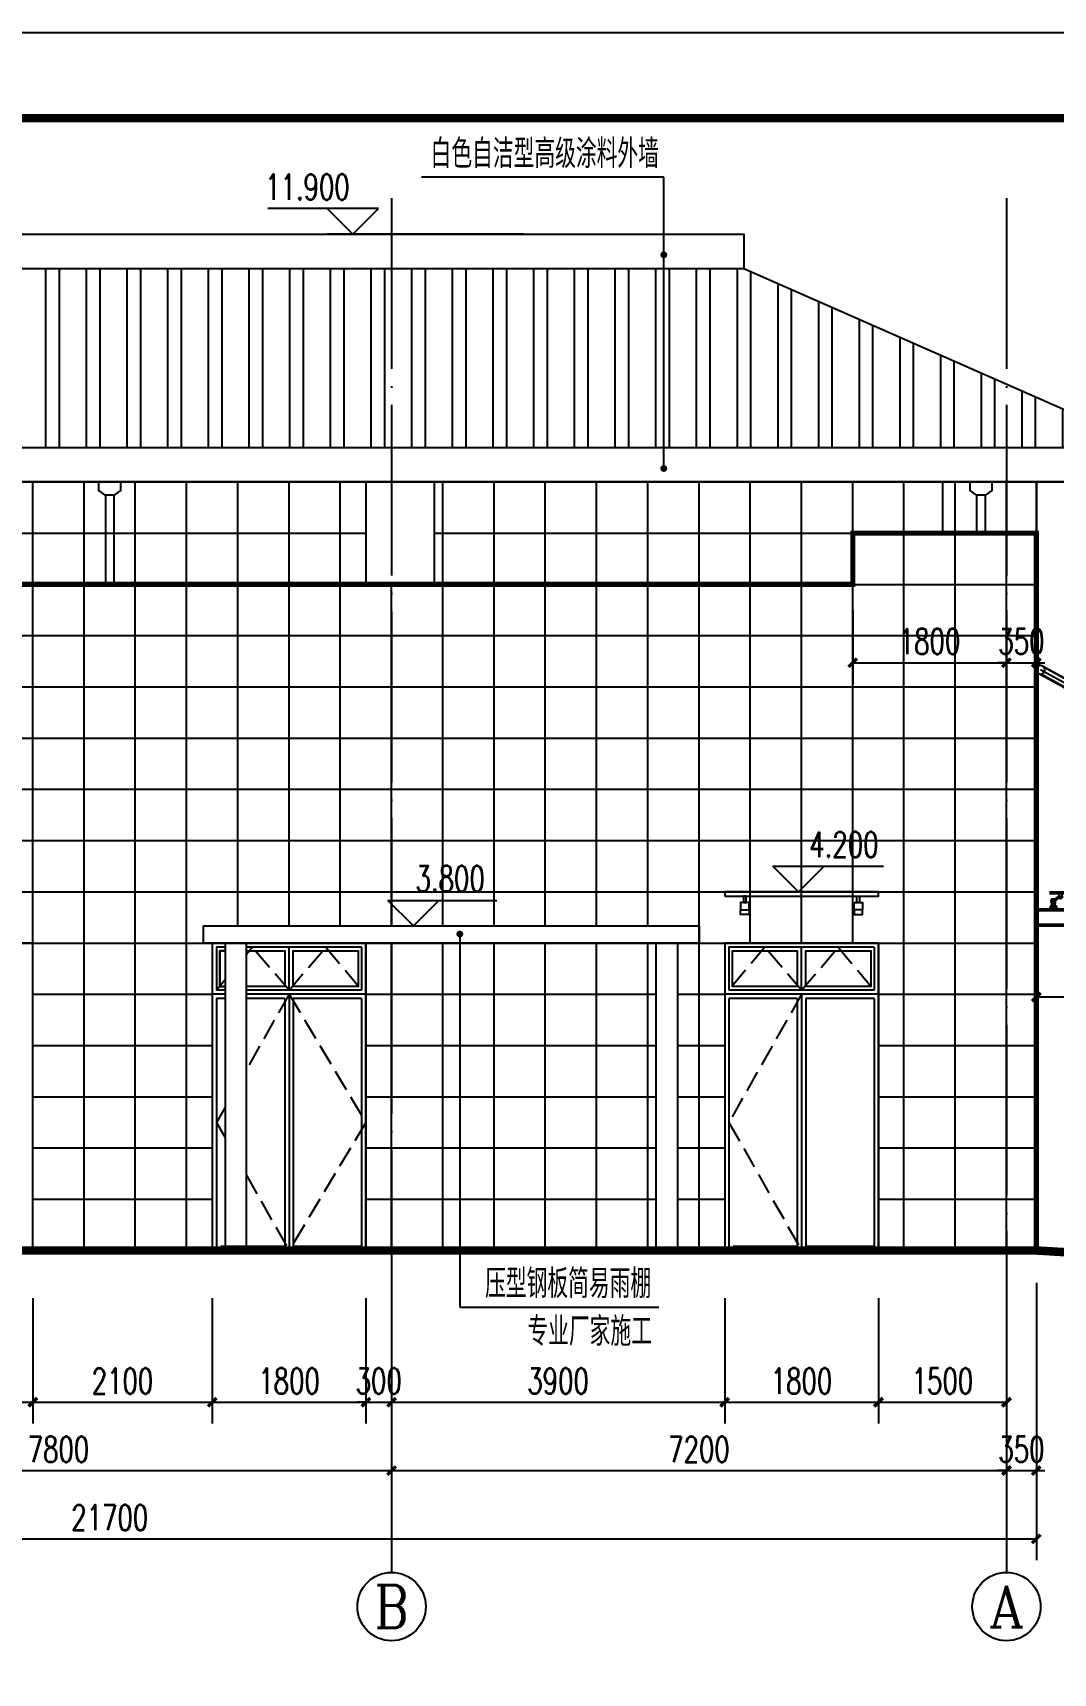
# Model space of a CAD drawing. Extents: x 63793 to 231107, y 20849 to 337643.
# Drawn here: x 195072 to 207019, y 147033 to 166242 of the extents above; entities that cross this region are included whole.
import ezdxf
from ezdxf.enums import TextEntityAlignment as Align

# ---------------------------------------------------------------- set-up
doc = ezdxf.new("R2010")
doc.units = 0
doc.header["$LTSCALE"] = 1000
doc.header["$MEASUREMENT"] = 0
doc.linetypes.add('DASH', pattern=[0.35, 0.25, -0.1])
doc.linetypes.add('DOTE', pattern=[2.42, 2, -0.2, 0.02, -0.2])
for name, color, linetype in [('AXIS', 3, 'Continuous'), ('AXIS_TEXT', 7, 'Continuous'), ('DIM_ELEV', 3, 'Continuous'), ('DIM_LEAD', 3, 'Continuous'), ('DOTE', 1, 'DOTE'), ('PUB_DIM', 3, 'Continuous'), ('PUB_TEXT', 7, 'Continuous'), ('PUB_TITLE', 4, 'Continuous'), ('SPACE_HATCH', 8, 'Continuous'), ('STAIR', 2, 'Continuous'), ('新块$0$WINDOW', 4, 'Continuous'), ('网格', 144, 'Continuous'), ('装修线', 153, 'Continuous')]:
    doc.layers.add(name, color=color, linetype=linetype)
doc.layers.add('屋面板１', color=4, linetype='Continuous', lineweight=5)
doc.styles.add('_TCH_AXIS', font='COMPLEX', dxfattribs={"bigfont": 'GBCBIG'})
doc.styles.add('_TCH_DIM', font='SIMPLEX', dxfattribs={"bigfont": 'GBCBIG'})
doc.styles.add('_TCH_DIM_T3', font='SIMPLEX', dxfattribs={"width": 0.705882, "bigfont": 'GBCBIG'})
doc.styles.add('COMPLEX', font='COMPLEX')
doc.dimstyles.new('_TCH_ARCH&&100', dxfattribs={"dimtxt": 297.5, "dimasz": 100, "dimexe": 250, "dimexo": 300, "dimgap": 100, "dimtad": 1, "dimdec": 0, "dimzin": 0, "dimdsep": 46, "dimtxsty": '_TCH_DIM_T3', "dimblk": 'ARCHTICK', "dimcen": 0.09, "dimclrt": 7, "dimazin": 2, "dimtfac": 1, "dimtdec": 0, "dimtix": 1, "dimtmove": 2, "dimatfit": 3, "dimfxl": 0, "dimtolj": 1, "dimtzin": 0, "dimarcsym": 0})

# ---------------------------------------------------------------- blocks, each defined once
blk = doc.blocks.new('yp')
at = {"linetype": 'ByBlock'}
for points in [[(309350, -60850), (309338, -60850), (309338, -60887), (309350, -60887)], [(310650, -60850), (310638, -60850), (310638, -60887), (310650, -60887)], [(311950, -60850), (311938, -60850), (311938, -60887), (311950, -60887)]]:
    blk.add_hatch(color=256, dxfattribs=at).paths.add_polyline_path(points)
for p, q in [((313397, -58201), (313447, -58186)), ((308756, -60754), (313376, -58206)), ((308784, -60750), (313355, -58225)), ((308798, -60845), (313418, -58297)), ((308819, -60827), (313390, -58301)), ((313397, -58301), (313447, -58305)), ((307927, -60870), (307927, -60850)), ((308727, -60800), (308648, -61050)), ((308827, -60800), (308846, -61050))]:
    blk.add_line(p, q)
for p, q in [((313295, -60850), (307927, -60850)), ((313295, -60870), (307927, -60870)), ((308047, -60850), (308047, -60907)), ((308085, -60850), (308085, -60907)), ((309247, -60850), (309247, -60907)), ((309285, -60850), (309285, -60907)), ((309338, -60850), (309338, -60887)), ((309409, -60850), (309409, -60907)), ((309447, -60850), (309447, -60907)), ((310547, -60850), (310547, -60907)), ((310585, -60850), (310585, -60907)), ((310638, -60850), (310638, -60887)), ((310709, -60850), (310709, -60907)), ((310747, -60850), (310747, -60907)), ((311847, -60850), (311847, -60907)), ((311885, -60850), (311885, -60907)), ((311938, -60850), (311938, -60887)), ((312009, -60850), (312009, -60907)), ((312047, -60850), (312047, -60907)), ((313147, -60850), (313147, -60901)), ((313185, -60850), (313185, -60901)), ((308043, -60907), (308043, -60925)), ((308088, -60907), (308043, -60907)), ((308088, -60925), (308043, -60925)), ((313447, -61050), (308047, -61050)), ((308047, -61250), (308047, -61050)), ((313447, -61070), (308047, -61070)), ((308052, -60925), (308052, -60930)), ((308080, -60930), (308052, -60930)), ((308060, -60930), (308060, -60935)), ((308072, -60935), (308060, -60935)), ((308072, -60930), (308072, -60935)), ((308080, -60925), (308080, -60930)), ((308085, -60925), (308121, -60956)), ((308088, -60907), (308130, -60942)), ((308088, -60907), (308088, -60925)), ((308088, -60925), (308121, -60953)), ((308109, -61024), (308184, -61024)), ((308109, -61050), (308109, -61024)), ((308123, -60942), (308121, -60945)), ((308121, -60965), (308121, -60945)), ((308123, -60967), (308121, -60965)), ((308123, -60942), (308171, -60942)), ((308123, -60967), (308171, -60967)), ((308126, -60967), (308126, -60967)), ((308126, -60967), (308126, -60987)), ((308126, -60967), (308168, -60967)), ((308126, -60987), (308168, -60987)), ((308126, -61020), (308126, -61017)), ((308126, -61017), (308168, -61017)), ((308126, -61020), (308168, -61020)), ((308126, -61030), (308126, -61027)), ((308126, -61027), (308168, -61027)), ((308126, -61030), (308168, -61030)), ((308128, -60970), (308128, -60985)), ((308128, -60970), (308166, -60970)), ((308128, -60985), (308166, -60985)), ((308128, -61042), (308128, -60987)), ((308128, -61042), (308166, -61042)), ((308131, -61040), (308131, -60987)), ((308131, -61040), (308163, -61040)), ((308163, -61040), (308163, -60987)), ((308166, -60985), (308166, -60970)), ((308166, -61042), (308166, -60987)), ((308168, -60967), (308168, -60967)), ((308168, -60987), (308168, -60967)), ((308168, -61020), (308168, -61017)), ((308168, -61030), (308168, -61027)), ((308171, -60942), (308173, -60945)), ((308171, -60967), (308173, -60965)), ((308173, -60965), (308173, -60945)), ((308184, -61024), (308184, -61050)), ((309288, -60907), (309243, -60907)), ((309243, -60907), (309243, -60925)), ((309288, -60925), (309243, -60925)), ((309252, -60925), (309252, -60930)), ((309280, -60930), (309252, -60930)), ((309260, -60930), (309260, -60935)), ((309272, -60935), (309260, -60935)), ((309272, -60930), (309272, -60935)), ((309280, -60925), (309280, -60930)), ((309285, -60925), (309321, -60956)), ((309288, -60907), (309330, -60942)), ((309288, -60907), (309288, -60925)), ((309288, -60925), (309321, -60953)), ((309309, -61024), (309384, -61024)), ((309309, -61050), (309309, -61024)), ((309323, -60942), (309321, -60945)), ((309321, -60965), (309321, -60945)), ((309323, -60967), (309321, -60965)), ((309323, -60942), (309371, -60942)), ((309323, -60967), (309371, -60967)), ((309326, -60967), (309326, -60967)), ((309326, -60967), (309326, -60987)), ((309326, -60967), (309368, -60967)), ((309326, -60987), (309368, -60987)), ((309326, -61020), (309326, -61017)), ((309326, -61017), (309368, -61017)), ((309326, -61020), (309368, -61020)), ((309326, -61030), (309326, -61027)), ((309326, -61027), (309368, -61027)), ((309326, -61030), (309368, -61030)), ((309328, -60970), (309328, -60985)), ((309328, -60970), (309366, -60970)), ((309328, -60985), (309366, -60985)), ((309328, -61042), (309328, -60987)), ((309328, -61042), (309366, -61042)), ((309331, -61040), (309331, -60987)), ((309331, -61040), (309363, -61040)), ((309363, -61040), (309363, -60987)), ((309406, -60907), (309364, -60942)), ((309366, -60985), (309366, -60970)), ((309366, -61042), (309366, -60987)), ((309368, -60967), (309368, -60967)), ((309368, -60987), (309368, -60967)), ((309368, -61020), (309368, -61017)), ((309368, -61030), (309368, -61027)), ((309371, -60942), (309373, -60945)), ((309371, -60967), (309373, -60965)), ((309406, -60925), (309373, -60953)), ((309409, -60925), (309373, -60956)), ((309373, -60965), (309373, -60945)), ((309384, -61024), (309384, -61050)), ((309406, -60907), (309451, -60907)), ((309406, -60907), (309406, -60925)), ((309406, -60925), (309451, -60925)), ((309414, -60925), (309414, -60930)), ((309414, -60930), (309442, -60930)), ((309422, -60930), (309422, -60935)), ((309422, -60935), (309434, -60935)), ((309434, -60930), (309434, -60935)), ((309442, -60925), (309442, -60930)), ((309451, -60907), (309451, -60925)), ((310588, -60907), (310543, -60907)), ((310543, -60907), (310543, -60925)), ((310588, -60925), (310543, -60925)), ((310552, -60925), (310552, -60930)), ((310580, -60930), (310552, -60930)), ((310560, -60930), (310560, -60935)), ((310572, -60935), (310560, -60935)), ((310572, -60930), (310572, -60935)), ((310580, -60925), (310580, -60930)), ((310585, -60925), (310621, -60956)), ((310588, -60907), (310630, -60942)), ((310588, -60907), (310588, -60925)), ((310588, -60925), (310621, -60953)), ((310609, -61024), (310684, -61024)), ((310609, -61050), (310609, -61024)), ((310623, -60942), (310621, -60945)), ((310621, -60965), (310621, -60945)), ((310623, -60967), (310621, -60965)), ((310623, -60942), (310671, -60942)), ((310623, -60967), (310671, -60967)), ((310626, -60967), (310626, -60967)), ((310626, -60967), (310626, -60987)), ((310626, -60967), (310668, -60967)), ((310626, -60987), (310668, -60987)), ((310626, -61020), (310626, -61017)), ((310626, -61017), (310668, -61017)), ((310626, -61020), (310668, -61020)), ((310626, -61030), (310626, -61027)), ((310626, -61027), (310668, -61027)), ((310626, -61030), (310668, -61030)), ((310628, -60970), (310628, -60985)), ((310628, -60970), (310666, -60970)), ((310628, -60985), (310666, -60985)), ((310628, -61042), (310628, -60987)), ((310628, -61042), (310666, -61042)), ((310631, -61040), (310631, -60987)), ((310631, -61040), (310663, -61040)), ((310663, -61040), (310663, -60987)), ((310706, -60907), (310664, -60942)), ((310666, -60985), (310666, -60970)), ((310666, -61042), (310666, -60987)), ((310668, -60967), (310668, -60967)), ((310668, -60987), (310668, -60967)), ((310668, -61020), (310668, -61017)), ((310668, -61030), (310668, -61027)), ((310671, -60942), (310673, -60945)), ((310671, -60967), (310673, -60965)), ((310706, -60925), (310673, -60953)), ((310709, -60925), (310673, -60956)), ((310673, -60965), (310673, -60945)), ((310684, -61024), (310684, -61050)), ((310706, -60907), (310751, -60907)), ((310706, -60907), (310706, -60925)), ((310706, -60925), (310751, -60925)), ((310714, -60925), (310714, -60930)), ((310714, -60930), (310742, -60930)), ((310722, -60930), (310722, -60935)), ((310722, -60935), (310734, -60935)), ((310734, -60930), (310734, -60935)), ((310742, -60925), (310742, -60930)), ((310751, -60907), (310751, -60925)), ((311888, -60907), (311843, -60907)), ((311843, -60907), (311843, -60925)), ((311888, -60925), (311843, -60925)), ((311852, -60925), (311852, -60930)), ((311880, -60930), (311852, -60930)), ((311860, -60930), (311860, -60935)), ((311872, -60935), (311860, -60935)), ((311872, -60930), (311872, -60935)), ((311880, -60925), (311880, -60930)), ((311885, -60925), (311921, -60956)), ((311888, -60907), (311930, -60942)), ((311888, -60907), (311888, -60925)), ((311888, -60925), (311921, -60953)), ((311909, -61024), (311984, -61024)), ((311909, -61050), (311909, -61024)), ((311923, -60942), (311921, -60945)), ((311921, -60965), (311921, -60945)), ((311923, -60967), (311921, -60965)), ((311923, -60942), (311971, -60942)), ((311923, -60967), (311971, -60967)), ((311926, -60967), (311926, -60967)), ((311926, -60967), (311926, -60987)), ((311926, -60967), (311968, -60967)), ((311926, -60987), (311968, -60987)), ((311926, -61020), (311926, -61017)), ((311926, -61017), (311968, -61017)), ((311926, -61020), (311968, -61020)), ((311926, -61030), (311926, -61027)), ((311926, -61027), (311968, -61027)), ((311926, -61030), (311968, -61030)), ((311928, -60970), (311928, -60985)), ((311928, -60970), (311966, -60970)), ((311928, -60985), (311966, -60985)), ((311928, -61042), (311928, -60987)), ((311928, -61042), (311966, -61042)), ((311931, -61040), (311931, -60987)), ((311931, -61040), (311963, -61040)), ((311963, -61040), (311963, -60987)), ((312006, -60907), (311964, -60942)), ((311966, -60985), (311966, -60970)), ((311966, -61042), (311966, -60987)), ((311968, -60967), (311968, -60967)), ((311968, -60987), (311968, -60967)), ((311968, -61020), (311968, -61017)), ((311968, -61030), (311968, -61027)), ((311971, -60942), (311973, -60945)), ((311971, -60967), (311973, -60965)), ((312006, -60925), (311973, -60953)), ((312009, -60925), (311973, -60956)), ((311973, -60965), (311973, -60945)), ((311984, -61024), (311984, -61050)), ((312006, -60907), (312051, -60907)), ((312006, -60907), (312006, -60925)), ((312006, -60925), (312051, -60925)), ((312014, -60925), (312014, -60930)), ((312014, -60930), (312042, -60930)), ((312022, -60930), (312022, -60935)), ((312022, -60935), (312034, -60935)), ((312034, -60930), (312034, -60935)), ((312042, -60925), (312042, -60930)), ((312051, -60907), (312051, -60925)), ((313188, -60901), (313143, -60901)), ((313143, -60901), (313143, -60920)), ((313188, -60920), (313143, -60920)), ((313152, -60920), (313152, -60925)), ((313180, -60925), (313152, -60925)), ((313160, -60925), (313160, -60930)), ((313172, -60930), (313160, -60930)), ((313172, -60925), (313172, -60930)), ((313180, -60920), (313180, -60925)), ((313185, -60920), (313221, -60950)), ((313188, -60901), (313230, -60936)), ((313188, -60901), (313188, -60920)), ((313188, -60920), (313221, -60947)), ((313209, -61018), (313284, -61018)), ((313209, -61050), (313209, -61018)), ((313223, -60936), (313221, -60939)), ((313221, -60959), (313221, -60939)), ((313223, -60961), (313221, -60959)), ((313223, -60936), (313271, -60936)), ((313223, -60961), (313271, -60961)), ((313226, -60961), (313226, -60961)), ((313226, -60961), (313226, -60981)), ((313226, -60961), (313268, -60961)), ((313226, -60981), (313268, -60981)), ((313226, -61014), (313226, -61011)), ((313226, -61011), (313268, -61011)), ((313226, -61014), (313268, -61014)), ((313226, -61024), (313226, -61021)), ((313226, -61021), (313268, -61021)), ((313226, -61024), (313268, -61024)), ((313228, -60964), (313228, -60979)), ((313228, -60964), (313266, -60964)), ((313228, -60979), (313266, -60979)), ((313228, -61036), (313228, -60981)), ((313228, -61036), (313266, -61036)), ((313231, -61034), (313231, -60981)), ((313231, -61034), (313263, -61034)), ((313263, -61034), (313263, -60981)), ((313266, -60979), (313266, -60964)), ((313266, -61036), (313266, -60981)), ((313268, -60961), (313268, -60961)), ((313268, -60981), (313268, -60961)), ((313268, -61014), (313268, -61011)), ((313268, -61024), (313268, -61021)), ((313271, -60936), (313273, -60939)), ((313271, -60961), (313273, -60959)), ((313273, -60959), (313273, -60939)), ((313284, -61018), (313284, -61050)), ((313447, -61230), (308047, -61230)), ((313447, -61250), (308047, -61250))]:
    blk.add_line(p, q, dxfattribs=at)
for points in [[(308067, -61070), (308067, -61080), (308142, -61080), (308142, -61220), (308067, -61220), (308067, -61230)], [(308227, -61070), (308227, -61080), (308152, -61080), (308152, -61220), (308227, -61220), (308227, -61230)]]:
    blk.add_lwpolyline(points)
for points in [[(308109, -61037, -0.366657), (308099, -61050, 0.153977)], [(308184, -61037, 0.366657), (308195, -61050, -0.153977)], [(309309, -61037, -0.366657), (309299, -61050, 0.153977)], [(309309, -61037, -0.366657), (309299, -61050, 0.153977)], [(309384, -61037, 0.366657), (309395, -61050, -0.153977)], [(310609, -61037, -0.366657), (310599, -61050, 0.153977)], [(310609, -61037, -0.366657), (310599, -61050, 0.153977)], [(310684, -61037, 0.366657), (310695, -61050, -0.153977)], [(311909, -61037, -0.366657), (311899, -61050, 0.153977)], [(311909, -61037, -0.366657), (311899, -61050, 0.153977)], [(311984, -61037, 0.366657), (311995, -61050, -0.153977)], [(313209, -61037, -0.366657), (313199, -61050, 0.153977)], [(313284, -61037, 0.366657), (313295, -61050, -0.153977)]]:
    blk.add_lwpolyline(points, format="xyb", dxfattribs=at)
for centre in [(313397, -58251), (308777, -60800)]:
    blk.add_circle(centre, 50)
for centre in [(308147, -60955), (309347, -60955), (310647, -60955), (311947, -60955), (313247, -60949)]:
    blk.add_circle(centre, 8.64, dxfattribs=at)
at = {"layer": 'DIM_ELEV'}
blk.add_line((312876, -60850), (311876, -60850), dxfattribs=at)
at = {"layer": 'DOTE'}
blk.add_line((308777, -60800), (313397, -58251), dxfattribs=at)
at = {"layer": '屋面板１', "color": 1, "ltscale": 0.5, "const_width": 0.645}
for points in [[(313303, -60855), (313295, -60850), (313295, -61050), (313447, -61050), (313447, -60850), (313439, -60855)], [(313301, -60857), (313298, -60856), (313298, -61047), (313444, -61047), (313444, -60856), (313441, -60858)]]:
    blk.add_lwpolyline(points, dxfattribs=at)
blk = doc.blocks.new('wdrfe')
blk.add_lwpolyline([(199154, -17387), (200954, -17387), (200954, -17337), (199154, -17337), (199154, -17387)])
for points in [[(199440, -17462), (199340, -17462), (199340, -17547), (199440, -17547)], [(199405, -17387), (199375, -17387), (199375, -17462), (199405, -17462)], [(200668, -17462), (200768, -17462), (200768, -17547), (200668, -17547)], [(200703, -17387), (200733, -17387), (200733, -17462), (200703, -17462)], [(199340, -17547), (199440, -17547), (199440, -17602), (199340, -17602)], [(200768, -17547), (200668, -17547), (200668, -17602), (200768, -17602)]]:
    blk.add_lwpolyline(points, close=True)
blk = doc.blocks.new('_ArchTick')
at = {"color": 0, "linetype": 'ByBlock', "const_width": 0.4}
blk.add_lwpolyline([(-0.5, -0.5), (0.5, 0.5)], dxfattribs=at)
blk = doc.blocks.new('*D1624')
at = {"layer": 'Defpoints', "color": 0, "transparency": 16777216}
for p in [(206822, 156163), (212222, 156163), (212222, 154952)]:
    blk.add_point(p, dxfattribs=at)
at = {"layer": 'PUB_DIM', "color": 0, "lineweight": -2, "transparency": 16777216}
for p, q in [((206822, 155863), (206822, 154702)), ((212222, 155863), (212222, 154702)), ((206822, 154952), (212222, 154952))]:
    blk.add_line(p, q, dxfattribs=at)
at = {"layer": 'PUB_DIM', "color": 0, "lineweight": -2, "transparency": 16777216, "xscale": 100, "yscale": 100, "zscale": 100, "rotation": 180}
blk.add_blockref('_ArchTick', (206822, 154952), dxfattribs=at)
at = {"layer": 'PUB_DIM', "color": 0, "lineweight": -2, "transparency": 16777216, "xscale": 100, "yscale": 100, "zscale": 100}
blk.add_blockref('_ArchTick', (212222, 154952), dxfattribs=at)
at = {"layer": 'PUB_DIM', "color": 7, "transparency": 16777216, "insert": (209522, 155201), "char_height": 297.5, "attachment_point": 5, "style": '_TCH_DIM_T3'}
blk.add_mtext('\\A1;5400', dxfattribs=at)
blk = doc.blocks.new('*D696')
at = {"layer": 'Defpoints', "color": 0, "transparency": 16777216}
for p in [(204672, 159783), (206472, 159783), (206472, 158866)]:
    blk.add_point(p, dxfattribs=at)
at = {"layer": 'PUB_DIM', "color": 0, "lineweight": -2, "transparency": 16777216}
for p, q in [((204672, 159483), (204672, 158616)), ((206472, 159483), (206472, 158616)), ((204672, 158866), (206472, 158866))]:
    blk.add_line(p, q, dxfattribs=at)
at = {"layer": 'PUB_DIM', "color": 0, "lineweight": -2, "transparency": 16777216, "xscale": 100, "yscale": 100, "zscale": 100, "rotation": 180}
blk.add_blockref('_ArchTick', (204672, 158866), dxfattribs=at)
at = {"layer": 'PUB_DIM', "color": 0, "lineweight": -2, "transparency": 16777216, "xscale": 100, "yscale": 100, "zscale": 100}
blk.add_blockref('_ArchTick', (206472, 158866), dxfattribs=at)
at = {"layer": 'PUB_DIM', "color": 7, "transparency": 16777216, "insert": (205572, 159115), "char_height": 297.5, "attachment_point": 5, "style": '_TCH_DIM_T3'}
blk.add_mtext('\\A1;1800', dxfattribs=at)
blk = doc.blocks.new('*D697')
at = {"layer": 'Defpoints', "color": 0, "transparency": 16777216}
for p in [(206472, 159783), (206822, 159783), (206822, 158866)]:
    blk.add_point(p, dxfattribs=at)
at = {"layer": 'PUB_DIM', "color": 0, "lineweight": -2, "transparency": 16777216}
for p, q in [((206472, 159483), (206472, 158616)), ((206822, 159483), (206822, 158616)), ((206472, 158866), (206372, 158866)), ((206472, 158866), (206822, 158866)), ((206822, 158866), (206922, 158866))]:
    blk.add_line(p, q, dxfattribs=at)
at = {"layer": 'PUB_DIM', "color": 0, "lineweight": -2, "transparency": 16777216, "xscale": 100, "yscale": 100, "zscale": 100}
blk.add_blockref('_ArchTick', (206472, 158866), dxfattribs=at)
at = {"layer": 'PUB_DIM', "color": 0, "lineweight": -2, "transparency": 16777216, "xscale": 100, "yscale": 100, "zscale": 100, "rotation": 180}
blk.add_blockref('_ArchTick', (206822, 158866), dxfattribs=at)
at = {"layer": 'PUB_DIM', "color": 7, "transparency": 16777216, "insert": (206647, 159115), "char_height": 297.5, "attachment_point": 5, "style": '_TCH_DIM_T3'}
blk.add_mtext('\\A1;350', dxfattribs=at)
blk = doc.blocks.new('*D853')
at = {"layer": 'Defpoints', "color": 0, "transparency": 16777216}
for p in [(204973, 151725), (206472, 151725), (206472, 150206)]:
    blk.add_point(p, dxfattribs=at)
at = {"layer": 'PUB_DIM', "color": 0, "lineweight": -2, "transparency": 16777216}
for p, q in [((204973, 151425), (204973, 149956)), ((206472, 151425), (206472, 149956)), ((204973, 150206), (206472, 150206))]:
    blk.add_line(p, q, dxfattribs=at)
at = {"layer": 'PUB_DIM', "color": 0, "lineweight": -2, "transparency": 16777216, "xscale": 100, "yscale": 100, "zscale": 100, "rotation": 180}
blk.add_blockref('_ArchTick', (204973, 150206), dxfattribs=at)
at = {"layer": 'PUB_DIM', "color": 0, "lineweight": -2, "transparency": 16777216, "xscale": 100, "yscale": 100, "zscale": 100}
blk.add_blockref('_ArchTick', (206472, 150206), dxfattribs=at)
at = {"layer": 'PUB_DIM', "color": 7, "transparency": 16777216, "insert": (205722, 150455), "char_height": 297.5, "attachment_point": 5, "style": '_TCH_DIM_T3'}
blk.add_mtext('\\A1;1500', dxfattribs=at)
blk = doc.blocks.new('*D854')
at = {"layer": 'Defpoints', "color": 0, "transparency": 16777216}
for p in [(203173, 151725), (204973, 151725), (204973, 150206)]:
    blk.add_point(p, dxfattribs=at)
at = {"layer": 'PUB_DIM', "color": 0, "lineweight": -2, "transparency": 16777216}
for p, q in [((203173, 151425), (203173, 149956)), ((204973, 151425), (204973, 149956)), ((203173, 150206), (204973, 150206))]:
    blk.add_line(p, q, dxfattribs=at)
at = {"layer": 'PUB_DIM', "color": 0, "lineweight": -2, "transparency": 16777216, "xscale": 100, "yscale": 100, "zscale": 100, "rotation": 180}
blk.add_blockref('_ArchTick', (203173, 150206), dxfattribs=at)
at = {"layer": 'PUB_DIM', "color": 0, "lineweight": -2, "transparency": 16777216, "xscale": 100, "yscale": 100, "zscale": 100}
blk.add_blockref('_ArchTick', (204973, 150206), dxfattribs=at)
at = {"layer": 'PUB_DIM', "color": 7, "transparency": 16777216, "insert": (204073, 150455), "char_height": 297.5, "attachment_point": 5, "style": '_TCH_DIM_T3'}
blk.add_mtext('\\A1;1800', dxfattribs=at)
blk = doc.blocks.new('*D855')
at = {"layer": 'Defpoints', "color": 0, "transparency": 16777216}
for p in [(199272, 151725), (203173, 151725), (203173, 150206)]:
    blk.add_point(p, dxfattribs=at)
at = {"layer": 'PUB_DIM', "color": 0, "lineweight": -2, "transparency": 16777216}
for p, q in [((199272, 151425), (199272, 149956)), ((203173, 151425), (203173, 149956)), ((199272, 150206), (203173, 150206))]:
    blk.add_line(p, q, dxfattribs=at)
at = {"layer": 'PUB_DIM', "color": 0, "lineweight": -2, "transparency": 16777216, "xscale": 100, "yscale": 100, "zscale": 100, "rotation": 180}
blk.add_blockref('_ArchTick', (199272, 150206), dxfattribs=at)
at = {"layer": 'PUB_DIM', "color": 0, "lineweight": -2, "transparency": 16777216, "xscale": 100, "yscale": 100, "zscale": 100}
blk.add_blockref('_ArchTick', (203173, 150206), dxfattribs=at)
at = {"layer": 'PUB_DIM', "color": 7, "transparency": 16777216, "insert": (201222, 150455), "char_height": 297.5, "attachment_point": 5, "style": '_TCH_DIM_T3'}
blk.add_mtext('\\A1;3900', dxfattribs=at)
blk = doc.blocks.new('*D856')
at = {"layer": 'Defpoints', "color": 0, "transparency": 16777216}
for p in [(198972, 151725), (199272, 151725), (199272, 150206)]:
    blk.add_point(p, dxfattribs=at)
at = {"layer": 'PUB_DIM', "color": 0, "lineweight": -2, "transparency": 16777216}
for p, q in [((198972, 151425), (198972, 149956)), ((199272, 151425), (199272, 149956)), ((198972, 150206), (198872, 150206)), ((198972, 150206), (199272, 150206)), ((199272, 150206), (199372, 150206))]:
    blk.add_line(p, q, dxfattribs=at)
at = {"layer": 'PUB_DIM', "color": 0, "lineweight": -2, "transparency": 16777216, "xscale": 100, "yscale": 100, "zscale": 100}
blk.add_blockref('_ArchTick', (198972, 150206), dxfattribs=at)
at = {"layer": 'PUB_DIM', "color": 0, "lineweight": -2, "transparency": 16777216, "xscale": 100, "yscale": 100, "zscale": 100, "rotation": 180}
blk.add_blockref('_ArchTick', (199272, 150206), dxfattribs=at)
at = {"layer": 'PUB_DIM', "color": 7, "transparency": 16777216, "insert": (199122, 150455), "char_height": 297.5, "attachment_point": 5, "style": '_TCH_DIM_T3'}
blk.add_mtext('\\A1;300', dxfattribs=at)
blk = doc.blocks.new('*D857')
at = {"layer": 'Defpoints', "color": 0, "transparency": 16777216}
for p in [(197172, 151725), (198972, 151725), (198972, 150206)]:
    blk.add_point(p, dxfattribs=at)
at = {"layer": 'PUB_DIM', "color": 0, "lineweight": -2, "transparency": 16777216}
for p, q in [((197172, 151425), (197172, 149956)), ((198972, 151425), (198972, 149956)), ((197172, 150206), (198972, 150206))]:
    blk.add_line(p, q, dxfattribs=at)
at = {"layer": 'PUB_DIM', "color": 0, "lineweight": -2, "transparency": 16777216, "xscale": 100, "yscale": 100, "zscale": 100, "rotation": 180}
blk.add_blockref('_ArchTick', (197172, 150206), dxfattribs=at)
at = {"layer": 'PUB_DIM', "color": 0, "lineweight": -2, "transparency": 16777216, "xscale": 100, "yscale": 100, "zscale": 100}
blk.add_blockref('_ArchTick', (198972, 150206), dxfattribs=at)
at = {"layer": 'PUB_DIM', "color": 7, "transparency": 16777216, "insert": (198072, 150455), "char_height": 297.5, "attachment_point": 5, "style": '_TCH_DIM_T3'}
blk.add_mtext('\\A1;1800', dxfattribs=at)
blk = doc.blocks.new('*D858')
at = {"layer": 'Defpoints', "color": 0, "transparency": 16777216}
for p in [(195072, 151725), (197172, 151725), (197172, 150206)]:
    blk.add_point(p, dxfattribs=at)
at = {"layer": 'PUB_DIM', "color": 0, "lineweight": -2, "transparency": 16777216}
for p, q in [((195072, 151425), (195072, 149956)), ((197172, 151425), (197172, 149956)), ((195072, 150206), (197172, 150206))]:
    blk.add_line(p, q, dxfattribs=at)
at = {"layer": 'PUB_DIM', "color": 0, "lineweight": -2, "transparency": 16777216, "xscale": 100, "yscale": 100, "zscale": 100, "rotation": 180}
blk.add_blockref('_ArchTick', (195072, 150206), dxfattribs=at)
at = {"layer": 'PUB_DIM', "color": 0, "lineweight": -2, "transparency": 16777216, "xscale": 100, "yscale": 100, "zscale": 100}
blk.add_blockref('_ArchTick', (197172, 150206), dxfattribs=at)
at = {"layer": 'PUB_DIM', "color": 7, "transparency": 16777216, "insert": (196122, 150455), "char_height": 297.5, "attachment_point": 5, "style": '_TCH_DIM_T3'}
blk.add_mtext('\\A1;2100', dxfattribs=at)
blk = doc.blocks.new('*D859')
at = {"layer": 'Defpoints', "color": 0, "transparency": 16777216}
for p in [(193272, 151725), (195072, 151725), (195072, 150206)]:
    blk.add_point(p, dxfattribs=at)
at = {"layer": 'PUB_DIM', "color": 0, "lineweight": -2, "transparency": 16777216}
for p, q in [((193272, 151425), (193272, 149956)), ((195072, 151425), (195072, 149956)), ((193272, 150206), (195072, 150206))]:
    blk.add_line(p, q, dxfattribs=at)
at = {"layer": 'PUB_DIM', "color": 0, "lineweight": -2, "transparency": 16777216, "xscale": 100, "yscale": 100, "zscale": 100, "rotation": 180}
blk.add_blockref('_ArchTick', (193272, 150206), dxfattribs=at)
at = {"layer": 'PUB_DIM', "color": 0, "lineweight": -2, "transparency": 16777216, "xscale": 100, "yscale": 100, "zscale": 100}
blk.add_blockref('_ArchTick', (195072, 150206), dxfattribs=at)
at = {"layer": 'PUB_DIM', "color": 7, "transparency": 16777216, "insert": (194172, 150455), "char_height": 297.5, "attachment_point": 5, "style": '_TCH_DIM_T3'}
blk.add_mtext('\\A1;1800', dxfattribs=at)
blk = doc.blocks.new('*D864')
at = {"layer": 'AXIS', "color": 0, "lineweight": -2, "transparency": 16777216}
for p, q in [((206472, 151606), (206472, 149156)), ((206822, 151606), (206822, 149156)), ((206472, 149406), (206372, 149406)), ((206472, 149406), (206822, 149406)), ((206822, 149406), (206922, 149406))]:
    blk.add_line(p, q, dxfattribs=at)
at = {"layer": 'Defpoints', "color": 0, "transparency": 16777216}
for p in [(206472, 151906), (206822, 151906), (206822, 149406)]:
    blk.add_point(p, dxfattribs=at)
at = {"layer": 'AXIS', "color": 0, "lineweight": -2, "transparency": 16777216, "xscale": 100, "yscale": 100, "zscale": 100}
blk.add_blockref('_ArchTick', (206472, 149406), dxfattribs=at)
at = {"layer": 'AXIS', "color": 0, "lineweight": -2, "transparency": 16777216, "xscale": 100, "yscale": 100, "zscale": 100, "rotation": 180}
blk.add_blockref('_ArchTick', (206822, 149406), dxfattribs=at)
at = {"layer": 'AXIS', "color": 7, "transparency": 16777216, "insert": (206647, 149655), "char_height": 297.5, "attachment_point": 5, "style": '_TCH_DIM_T3'}
blk.add_mtext('\\A1;350', dxfattribs=at)
blk = doc.blocks.new('*D865')
at = {"layer": 'AXIS', "color": 0, "lineweight": -2, "transparency": 16777216}
for p, q in [((199272, 151606), (199272, 149156)), ((206472, 151606), (206472, 149156)), ((199272, 149406), (206472, 149406))]:
    blk.add_line(p, q, dxfattribs=at)
at = {"layer": 'Defpoints', "color": 0, "transparency": 16777216}
for p in [(199272, 151906), (206472, 151906), (206472, 149406)]:
    blk.add_point(p, dxfattribs=at)
at = {"layer": 'AXIS', "color": 0, "lineweight": -2, "transparency": 16777216, "xscale": 100, "yscale": 100, "zscale": 100, "rotation": 180}
blk.add_blockref('_ArchTick', (199272, 149406), dxfattribs=at)
at = {"layer": 'AXIS', "color": 0, "lineweight": -2, "transparency": 16777216, "xscale": 100, "yscale": 100, "zscale": 100}
blk.add_blockref('_ArchTick', (206472, 149406), dxfattribs=at)
at = {"layer": 'AXIS', "color": 7, "transparency": 16777216, "insert": (202872, 149655), "char_height": 297.5, "attachment_point": 5, "style": '_TCH_DIM_T3'}
blk.add_mtext('\\A1;7200', dxfattribs=at)
blk = doc.blocks.new('*D866')
at = {"layer": 'AXIS', "color": 0, "lineweight": -2, "transparency": 16777216}
for p, q in [((191472, 151606), (191472, 149156)), ((199272, 151606), (199272, 149156)), ((191472, 149406), (199272, 149406))]:
    blk.add_line(p, q, dxfattribs=at)
at = {"layer": 'Defpoints', "color": 0, "transparency": 16777216}
for p in [(191472, 151906), (199272, 151906), (199272, 149406)]:
    blk.add_point(p, dxfattribs=at)
at = {"layer": 'AXIS', "color": 0, "lineweight": -2, "transparency": 16777216, "xscale": 100, "yscale": 100, "zscale": 100, "rotation": 180}
blk.add_blockref('_ArchTick', (191472, 149406), dxfattribs=at)
at = {"layer": 'AXIS', "color": 0, "lineweight": -2, "transparency": 16777216, "xscale": 100, "yscale": 100, "zscale": 100}
blk.add_blockref('_ArchTick', (199272, 149406), dxfattribs=at)
at = {"layer": 'AXIS', "color": 7, "transparency": 16777216, "insert": (195372, 149655), "char_height": 297.5, "attachment_point": 5, "style": '_TCH_DIM_T3'}
blk.add_mtext('\\A1;7800', dxfattribs=at)
blk = doc.blocks.new('*D869')
at = {"layer": 'AXIS', "color": 0, "lineweight": -2, "transparency": 16777216}
for p, q in [((185122, 151606), (185122, 148356)), ((206822, 151606), (206822, 148356)), ((185122, 148606), (206822, 148606))]:
    blk.add_line(p, q, dxfattribs=at)
at = {"layer": 'Defpoints', "color": 0, "transparency": 16777216}
for p in [(185122, 151906), (206822, 151906), (206822, 148606)]:
    blk.add_point(p, dxfattribs=at)
at = {"layer": 'AXIS', "color": 0, "lineweight": -2, "transparency": 16777216, "xscale": 100, "yscale": 100, "zscale": 100, "rotation": 180}
blk.add_blockref('_ArchTick', (185122, 148606), dxfattribs=at)
at = {"layer": 'AXIS', "color": 0, "lineweight": -2, "transparency": 16777216, "xscale": 100, "yscale": 100, "zscale": 100}
blk.add_blockref('_ArchTick', (206822, 148606), dxfattribs=at)
at = {"layer": 'AXIS', "color": 7, "transparency": 16777216, "insert": (195972, 148855), "char_height": 297.5, "attachment_point": 5, "style": '_TCH_DIM_T3'}
blk.add_mtext('\\A1;21700', dxfattribs=at)
blk = doc.blocks.new('_AXISO')
blk.add_circle((0, 0), 0.5)
at = {"layer": 'AXIS_TEXT', "style": 'COMPLEX', "width": 1.041667}
blk.add_attdef('A', text='', height=0.56, dxfattribs=at).set_placement((-0.25, -0.28), (0.25, -0.28), align=Align.FIT)

msp = doc.modelspace()

# ---------------------------------------------------------------- hatches: boundary and pattern name
at = {"layer": '网格'}
h = msp.add_hatch(dxfattribs=at)
h.set_pattern_fill('ANSI32', color=256, scale=100, angle=45, style=0)
h.set_pattern_definition([(90, (-53378.04, 196788.4), (-476.25, 3e-14), []), (90, (-53219.3, 196947.14), (-476.25, 3e-14), [])])
h.paths.add_polyline_path([(208172.3, 161383.4), (203397.3, 163483.4), (188547.3, 163483.4), (183772.3, 161383.4)])

# ---------------------------------------------------------------- linework, layer by layer
for p, q in [((188547.3, 163483.4), (203397.3, 163483.4)), ((208972.3, 161383.4), (182972.3, 161383.4)), ((183297.3, 160983.4), (208647.3, 160983.4)), ((198972.3, 160983.4), (198972.3, 159783.4)), ((199772.3, 160983.4), (199772.3, 159783.4)), ((205722.3, 160983.4), (205722.3, 160383.4)), ((206822.3, 160383.4), (206822.3, 160983.4)), ((204672.3, 160383.4), (206822.3, 160383.4)), ((206822.3, 160383.4), (206222.3, 160383.4)), ((206822.3, 160383.4), (206822.3, 151983.4))]:
    msp.add_line(p, q)
at = {"color": 8}
for p, q in [((195922.3, 160833.4), (195922.3, 159783.4)), ((196022.3, 160833.4), (196022.3, 159783.4)), ((206123.3, 160833.4), (206123.3, 160383.4)), ((206223.3, 160833.4), (206223.3, 160383.4))]:
    msp.add_line(p, q, dxfattribs=at)
msp.add_lwpolyline([(184522.3, 151983.4), (184522.3, 160383.4), (184772.3, 160383.4), (184772.3, 160983.4), (182972.3, 160983.4), (182972.3, 161383.4), (183772.3, 161383.4), (188547.3, 163483.4), (188547.3, 163883.4), (203397.3, 163883.4), (203397.3, 163483.4), (208172.3, 161383.4), (208972.3, 161383.4), (208972.3, 160983.4), (206822.3, 160983.4), (206822.3, 160383.4), (206822.3, 160383.4), (206822.3, 159783.4)])
msp.add_lwpolyline([(182972.3, 160983.4), (182972.3, 161383.4), (183772.3, 161383.4), (188547.3, 163483.4), (188547.3, 163883.4), (203397.3, 163883.4), (203397.3, 163483.4), (208172.3, 161383.4), (208972.3, 161383.4), (208972.3, 160983.4)], close=True)
for points in [[(195842.3, 160983.4), (195842.3, 160882.9), (195912.3, 160833.4), (196032.3, 160833.4), (196102.3, 160883.4), (196102.3, 160983.4), (195842.3, 160983.4)], [(206043.3, 160983.4), (206043.3, 160882.9), (206113.3, 160833.4), (206233.3, 160833.4), (206303.3, 160883.4), (206303.3, 160983.4), (206043.3, 160983.4)]]:
    msp.add_lwpolyline(points, dxfattribs=at)
at = {"const_width": 100}
for points in [[(206822.3, 151983.4), (185122.3, 151983.4)], [(206822.3, 151983.4), (209322.3, 151833.4), (217663.2, 151833.4)]]:
    msp.add_lwpolyline(points, dxfattribs=at)
at = {"layer": 'AXIS'}
for p, q in [((199272.3, 152213.5), (199272.3, 148213.5)), ((206472.3, 152213.5), (206472.3, 148213.5))]:
    msp.add_line(p, q, dxfattribs=at)
at = {"layer": 'DIM_ELEV'}
for p, q in [((199118.5, 164183.4), (197822.4, 164183.4)), ((198818.5, 163883.4), (198518.5, 164183.4)), ((198818.5, 163883.4), (199118.5, 164183.4)), ((200816.2, 163883.4), (198518.5, 163883.4)), ((204037.3, 156183.4), (203737.3, 156483.4)), ((203737.3, 156483.4), (205033.4, 156483.4)), ((204037.3, 156183.4), (204337.3, 156483.4)), ((199527.6, 155783.4), (199227.6, 156083.4)), ((199227.6, 156083.4), (200504, 156083.4)), ((199527.6, 155783.4), (199827.6, 156083.4)), ((198827.6, 155783.4), (199827.6, 155783.4))]:
    msp.add_line(p, q, dxfattribs=at)
at = {"layer": 'DIM_LEAD'}
for p, q in [((202459.9, 164552.8), (199624.4, 164552.8)), ((202459.9, 161140.8), (202459.9, 164552.8)), ((202459.9, 163642.6), (202459.9, 164552.8)), ((202459.9, 161140.8), (202459.9, 164552.8)), ((202459.9, 161140.8), (202459.9, 164552.8)), ((200071.5, 155689.6), (200071.5, 151320.9)), ((200071.5, 151320.9), (202401.1, 151320.9))]:
    msp.add_line(p, q, dxfattribs=at)
at = {"layer": 'DIM_LEAD', "const_width": 40}
for points in [[(202459.9, 163622.6, 1), (202459.9, 163662.6, 1)], [(202459.9, 161120.8, 1), (202459.9, 161160.8, 1)], [(202459.9, 161120.8, 1), (202459.9, 161160.8, 1)], [(202459.9, 161120.8, 1), (202459.9, 161160.8, 1)], [(200071.5, 155709.6, 1), (200071.5, 155669.6, 1)]]:
    msp.add_lwpolyline(points, format="xyb", close=True, dxfattribs=at)
at = {"layer": 'DOTE', "linetype": 'DOTE'}
for p, q in [((199272.3, 164306.1), (199272.3, 155783.4)), ((206472.3, 164306.1), (206472.3, 150012.3)), ((199272.3, 155583.4), (199272.3, 150012.3))]:
    msp.add_line(p, q, dxfattribs=at)
at = {"layer": 'PUB_TITLE'}
msp.add_lwpolyline([(131661.1, 124242.4), (220861.1, 124242.4), (220861.1, 166242.4), (131661.1, 166242.4)], close=True, dxfattribs=at)
at = {"layer": 'PUB_TITLE', "const_width": 100}
msp.add_lwpolyline([(134161.1, 125242.4), (219861.1, 125242.4), (219861.1, 165242.4), (134161.1, 165242.4)], close=True, dxfattribs=at)
at = {"layer": 'SPACE_HATCH', "linetype": 'DASH'}
for points in [[(198072.3, 155033.4), (197642.3, 155533.4), (197572.3, 155450.1)], [(198072.3, 155033.4), (198502.3, 155533.4), (198922.3, 155033.4)], [(204072.7, 155033.4), (203642.7, 155533.4), (203222.7, 155033.4)], [(204072.7, 155033.4), (204502.7, 155533.4), (204922.7, 155033.4)], [(197322.3, 155152.5), (197222.3, 155033.4)], [(198072.3, 154983.4), (197572.3, 154101.1)], [(198072.3, 154983.4), (198972.3, 153483.4), (198072.3, 151983.4)], [(204072.7, 154983.4), (203222.7, 153483.4), (204072.7, 151983.4)], [(197322.3, 153659.9), (197222.3, 153483.4), (197322.3, 153307)], [(197572.3, 152865.8), (198072.3, 151983.4)]]:
    msp.add_lwpolyline(points, dxfattribs=at)
at = {"layer": 'STAIR', "color": 0}
for points in [[(202872.3, 155583.4), (197072.3, 155583.4), (197072.3, 155783.4), (202872.3, 155783.4)], [(197322.3, 151983.4), (197572.3, 151983.4), (197572.3, 155583.4), (197322.3, 155583.4)], [(202622.3, 151983.4), (202372.3, 151983.4), (202372.3, 155583.4), (202622.3, 155583.4)]]:
    msp.add_lwpolyline(points, close=True, dxfattribs=at)
at = {"layer": '新块$0$WINDOW'}
for p, q in [((198072.3, 155033.4), (198072.3, 155533.4)), ((198922.3, 155533.4), (198922.3, 155033.4)), ((198972.3, 155583.4), (198972.3, 151983.4)), ((204072.7, 155033.4), (204072.7, 155533.4)), ((204922.7, 155533.4), (204922.7, 155033.4)), ((204972.7, 155583.4), (204972.7, 151983.4)), ((197322.3, 155033.4), (197222.3, 155033.4)), ((197322.3, 155033.4), (197272.3, 155033.4)), ((198922.3, 155033.4), (197572.3, 155033.4)), ((198922.3, 155033.4), (197572.3, 155033.4)), ((204922.7, 155033.4), (203222.7, 155033.4)), ((204922.7, 155033.4), (203272.7, 155033.4)), ((197322.3, 154983.4), (197172.3, 154983.4)), ((197322.3, 154933.4), (197222.3, 154933.4)), ((198972.3, 154983.4), (197572.3, 154983.4)), ((198022.3, 154933.4), (197572.3, 154933.4)), ((198022.3, 154933.4), (198022.3, 152033.4)), ((198072.3, 154983.4), (198072.3, 151983.4)), ((198122.3, 154933.4), (198122.3, 152033.4)), ((198922.3, 154933.4), (198122.3, 154933.4)), ((198922.3, 154933.4), (198922.3, 152033.4)), ((204972.7, 154983.4), (203172.7, 154983.4)), ((204022.7, 154933.4), (203222.7, 154933.4)), ((204022.7, 154933.4), (204022.7, 152033.4)), ((204072.7, 154983.4), (204072.7, 151983.4)), ((204122.7, 154933.4), (204122.7, 152033.4)), ((204922.7, 154933.4), (204122.7, 154933.4)), ((204922.7, 154933.4), (204922.7, 152033.4)), ((193271.9, 151983.4), (195071.9, 151983.4)), ((197172.3, 151983.4), (198972.3, 151983.4)), ((197272.3, 152033.4), (198022.3, 152033.4)), ((198122.3, 152033.4), (198922.3, 152033.4)), ((203172.7, 151983.4), (204972.7, 151983.4)), ((203272.7, 152033.4), (204022.7, 152033.4)), ((204122.7, 152033.4), (204922.7, 152033.4))]:
    msp.add_line(p, q, dxfattribs=at)
for points in [[(195071.9, 151983.4), (195071.9, 155583.4), (193271.9, 155583.4), (193271.9, 151983.4)], [(198972.3, 151983.4), (198972.3, 155583.4), (197172.3, 155583.4), (197172.3, 151983.4)], [(197322.3, 155533.4), (197222.3, 155533.4), (197222.3, 155033.4)], [(197322.3, 155493.4), (197262.3, 155493.4), (197262.3, 155073.4), (197322.3, 155073.4)], [(197322.3, 155073.4), (197262.3, 155073.4), (197262.3, 155493.4), (197322.3, 155493.4)], [(198922.3, 155533.4), (197572.3, 155533.4)], [(197572.3, 155493.4), (198022.3, 155493.4), (198022.3, 155073.4), (197572.3, 155073.4)], [(204972.7, 151983.4), (204972.7, 155583.4), (203172.7, 155583.4), (203172.7, 151983.4)], [(204922.7, 155533.4), (203222.7, 155533.4), (203222.7, 155033.4)], [(197222.3, 154933.4), (197222.3, 152033.4)], [(203222.7, 154933.4), (203222.7, 152033.4)]]:
    msp.add_lwpolyline(points, dxfattribs=at)
for points in [[(198122.3, 155073.4), (198122.3, 155493.4), (198882.3, 155493.4), (198882.3, 155073.4), (198122.3, 155073.4)], [(204022.7, 155073.4), (203262.7, 155073.4), (203262.7, 155493.4), (204022.7, 155493.4), (204022.7, 155073.4)], [(204122.7, 155073.4), (204122.7, 155493.4), (204882.7, 155493.4), (204882.7, 155073.4), (204122.7, 155073.4)]]:
    msp.add_lwpolyline(points, close=True, dxfattribs=at)
at = {"layer": '网格'}
for p, q in [((195072.3, 151983.4), (195072.3, 160983.4)), ((195672.3, 151983.4), (195672.3, 160983.4)), ((196272.3, 151983.4), (196272.3, 160983.4)), ((196872.3, 151983.4), (196872.3, 160983.4)), ((197472.3, 155783.4), (197472.3, 160983.4)), ((198072.3, 155783.4), (198072.3, 160983.4)), ((198672.3, 155783.4), (198672.3, 160983.4)), ((199872.3, 155783.4), (199872.3, 160983.4)), ((200472.3, 155783.4), (200472.3, 160983.4)), ((201072.3, 155783.4), (201072.3, 160983.4)), ((201672.3, 155783.4), (201672.3, 160983.4)), ((202272.3, 155783.4), (202272.3, 160983.4)), ((202872.3, 151983.4), (202872.3, 160983.4)), ((203472.3, 155583.4), (203472.3, 160983.4)), ((204072.3, 155583.4), (204072.3, 160983.4)), ((204672.3, 155583.4), (204672.3, 160983.4)), ((205272.3, 151983.4), (205272.3, 160983.4)), ((205872.3, 151983.4), (205872.3, 160983.4)), ((206472.3, 151983.4), (206472.3, 160983.4)), ((191972.3, 160383.4), (198972.3, 160383.4)), ((199772.3, 160383.4), (204672.3, 160383.4)), ((206822.3, 151983.4), (206822.3, 160383.4)), ((184522.3, 159783.4), (204672.3, 159783.4)), ((199272.3, 155783.4), (199272.3, 159783.4)), ((203222.3, 159783.4), (206822.3, 159783.4)), ((204672.3, 159783.4), (206822.3, 159783.4)), ((184522.3, 159183.4), (206822.3, 159183.4)), ((184522.3, 158583.4), (206822.3, 158583.4)), ((184522.3, 157983.4), (206822.3, 157983.4)), ((184522.3, 157383.4), (206822.3, 157383.4)), ((184522.3, 156783.4), (206822.3, 156783.4)), ((184522.3, 156183.4), (206822.3, 156183.4)), ((184522.3, 155583.4), (206822.3, 155583.4)), ((199272.3, 151983.4), (199272.3, 155583.4)), ((199872.3, 151983.4), (199872.3, 155583.4)), ((200472.3, 151983.4), (200472.3, 155583.4)), ((201072.3, 151983.4), (201072.3, 155583.4)), ((201672.3, 151983.4), (201672.3, 155583.4)), ((202272.3, 151983.4), (202272.3, 155583.4)), ((195071.9, 154983.4), (197172.3, 154983.4)), ((198972.3, 154983.4), (202372.3, 154983.4)), ((202622.3, 154983.4), (203172.7, 154983.4)), ((204972.7, 154983.4), (206822.3, 154983.4)), ((195071.9, 154383.4), (197172.3, 154383.4)), ((198972.3, 154383.4), (202372.3, 154383.4)), ((202622.3, 154383.4), (203172.7, 154383.4)), ((204972.7, 154383.4), (206822.3, 154383.4)), ((195071.9, 153783.4), (197172.3, 153783.4)), ((198972.3, 153783.4), (202372.3, 153783.4)), ((202622.3, 153783.4), (203172.7, 153783.4)), ((204972.7, 153783.4), (206822.3, 153783.4)), ((195071.9, 153183.4), (197172.3, 153183.4)), ((198972.3, 153183.4), (202372.3, 153183.4)), ((202622.3, 153183.4), (203172.7, 153183.4)), ((204972.7, 153183.4), (206822.3, 153183.4)), ((195071.9, 152583.4), (197172.3, 152583.4)), ((198972.3, 152583.4), (202372.3, 152583.4)), ((202622.3, 152583.4), (203172.7, 152583.4)), ((204972.7, 152583.4), (206822.3, 152583.4)), ((185122.3, 151983.4), (207272.3, 151983.4))]:
    msp.add_line(p, q, dxfattribs=at)
msp.add_lwpolyline([(188272.3, 160983.4), (188272.3, 160983.4), (203472.3, 160983.4)], dxfattribs=at)
at = {"layer": '装修线', "const_width": 60}
msp.add_lwpolyline([(185122.3, 151983.4), (185122.3, 160383.4), (187272.3, 160383.4), (187272.3, 159783.4), (204672.3, 159783.4), (204672.3, 160383.4), (206822.3, 160383.4), (206822.3, 151983.4)], dxfattribs=at)

# ---------------------------------------------------------------- block references
at = {"xscale": -1}
msp.add_blockref('yp', (520269.2, 217033.3), dxfattribs=at)
msp.add_blockref('wdrfe', (4019.1, 173520))
at = {"layer": 'AXIS'}
ref = msp.add_blockref('_AXISO', (199272.3, 147813.5), dxfattribs=dict(at, xscale=800, yscale=800, zscale=800))
ref.add_attrib('A', 'B', dxfattribs={"layer": 'AXIS_TEXT', "height": 497.4, "style": '_TCH_AXIS'}).set_placement((199071, 147564.8), (199473.6, 147564.8), align=Align.FIT)
ref = msp.add_blockref('_AXISO', (206472.3, 147813.5), dxfattribs=dict(at, xscale=800, yscale=800, zscale=800))
ref.add_attrib('A', 'A', dxfattribs={"layer": 'AXIS_TEXT', "height": 485.9, "style": '_TCH_AXIS'}).set_placement((206264, 147570.6), (206680.5, 147570.6), align=Align.FIT)

# ---------------------------------------------------------------- texts
at = {"layer": 'PUB_TEXT', "style": '_TCH_DIM'}
for s, height, p in [('白色自洁型高级涂料外墙', 337.589, (199729.4, 164657.8)), ('压型钢板简易雨棚', 337.59, (200367.4, 151425.9)), ('专业厂家施工', 337.59, (200862.6, 150865.9))]:
    msp.add_text(s, height=height, dxfattribs=at).set_placement(p)
at = {"layer": 'PUB_TEXT', "style": '_TCH_DIM', "width": 0.705882}
for s, p in [('11.900', (197792.4, 164288.4)), ('4.200', (204163.4, 156588.4)), ('3.800', (199553.7, 156188.4))]:
    msp.add_text(s, height=297.5, dxfattribs=at).set_placement(p)

# ---------------------------------------------------------------- dimensions: what is measured, and where the dimension line sits
at = {"layer": 'AXIS'}
for p1, p2, distance, text, picture, middle in [((185122.3, 151906.3), (206822.3, 151906.3), -3300, '21700', '*D869', (195972.3, 148855.1)), ((191472.3, 151906.3), (199272.3, 151906.3), -2500, '7800', '*D866', (195372.3, 149655.1)), ((199272.3, 151906.3), (206472.3, 151906.3), -2500, '7200', '*D865', (202872.3, 149655.1)), ((206472.3, 151906.3), (206822.3, 151906.3), -2500, '350', '*D864', (206647.3, 149655.1))]:
    dim = msp.add_aligned_dim(p1=p1, p2=p2, distance=distance, text=text, dimstyle='_TCH_ARCH&&100', dxfattribs=at)
    dim.commit()
    dim.dimension.update_dxf_attribs({"geometry": picture, "text_midpoint": middle})
at = {"layer": 'PUB_DIM'}
for p1, p2, distance, text, picture, middle in [((204672.3, 159783.4), (206472.3, 159783.4), -917.1, '1800', '*D696', (205572.3, 159115.1)), ((206472.3, 159783.4), (206822.3, 159783.4), -917.1, '350', '*D697', (206647.3, 159115.1)), ((206822.3, 156163.4), (212222.3, 156163.4), -1211.4, '5400', '*D1624', (209522.3, 155200.8)), ((193271.9, 151725.1), (195071.9, 151725.1), -1518.8, '1800', '*D859', (194171.9, 150455.1)), ((195071.9, 151725.1), (197172.3, 151725.1), -1518.8, '2100', '*D858', (196122.1, 150455.1)), ((197172.3, 151725.1), (198972.3, 151725.1), -1518.8, '1800', '*D857', (198072.3, 150455.1)), ((198972.3, 151725.1), (199272.3, 151725.1), -1518.8, '300', '*D856', (199122.3, 150455.1)), ((199272.3, 151725.1), (203172.7, 151725.1), -1518.8, '3900', '*D855', (201222.5, 150455.1)), ((203172.7, 151725.1), (204972.7, 151725.1), -1518.8, '1800', '*D854', (204072.7, 150455.1)), ((204972.7, 151725.1), (206472.3, 151725.1), -1518.8, '1500', '*D853', (205722.5, 150455.1))]:
    dim = msp.add_aligned_dim(p1=p1, p2=p2, distance=distance, text=text, dimstyle='_TCH_ARCH&&100', dxfattribs=at)
    dim.commit()
    dim.dimension.update_dxf_attribs({"geometry": picture, "text_midpoint": middle})

doc.saveas('drawing.dxf')
